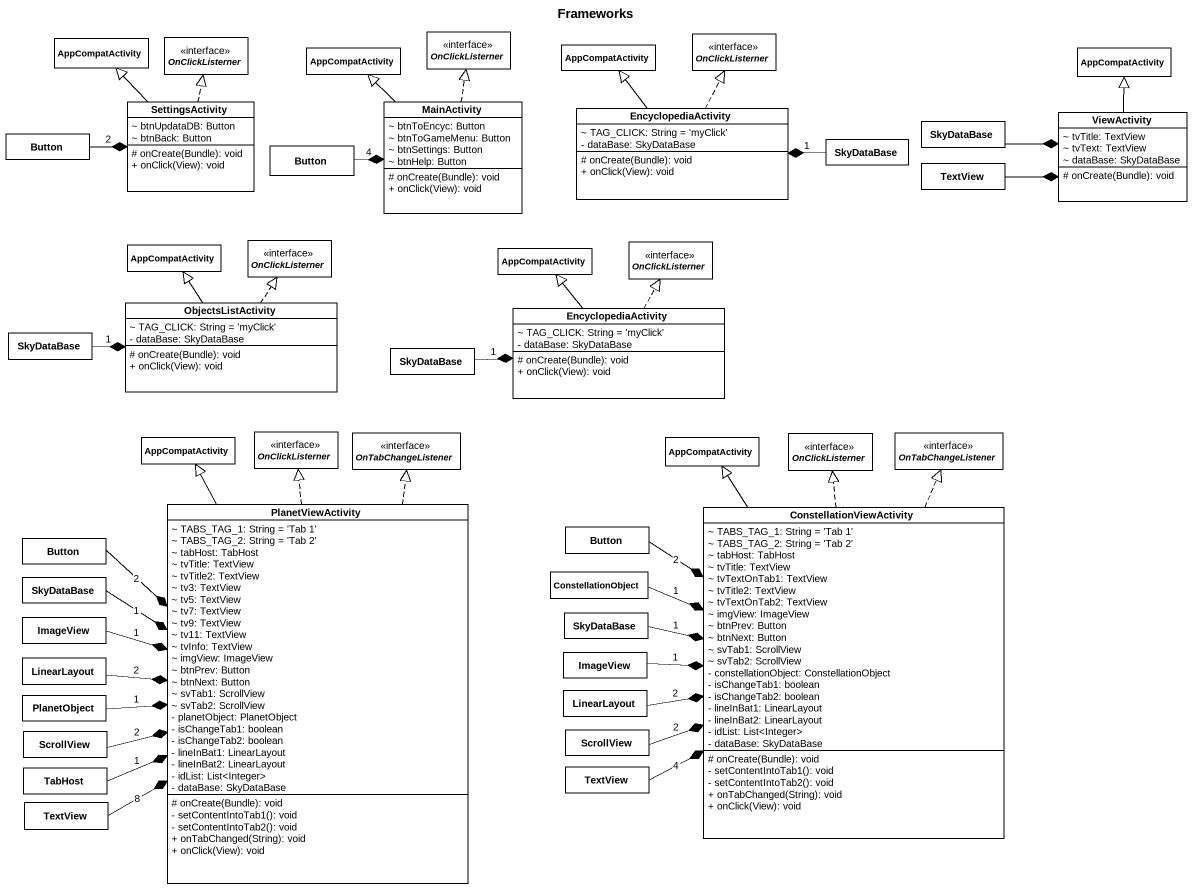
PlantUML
@startuml
title Frameworks
hide circle
hide empty members
skinparam classAttributeIconSize 0
interface OnClickListerner
interface "OnClickListerner" as OnClickListerner_2
class AppCompatActivity
interface "OnClickListerner" as OnClickListerner_3
class "AppCompatActivity" as AppCompatActivity_2
class "AppCompatActivity" as AppCompatActivity_3
class "AppCompatActivity" as AppCompatActivity_4
class SettingsActivity {
  ~ btnUpdataDB: Button
  ~ btnBack: Button
  # onCreate(Bundle): void
  + onClick(View): void
}
class MainActivity {
  ~ btnToEncyc: Button
  ~ btnToGameMenu: Button
  ~ btnSettings: Button
  ~ btnHelp: Button
  # onCreate(Bundle): void
  + onClick(View): void
}
class EncyclopediaActivity {
  ~ TAG_CLICK: String = 'myClick'
  - dataBase: SkyDataBase
  # onCreate(Bundle): void
  + onClick(View): void
}
class ViewActivity {
  ~ tvTitle: TextView
  ~ tvText: TextView
  ~ dataBase: SkyDataBase
  # onCreate(Bundle): void
}
class Button
class "Button" as Button_2
class SkyDataBase
class "SkyDataBase" as SkyDataBase_2
class TextView
class "AppCompatActivity" as AppCompatActivity_5
interface "OnClickListerner" as OnClickListerner_4
interface "OnClickListerner" as OnClickListerner_5
class "AppCompatActivity" as AppCompatActivity_6
class ObjectsListActivity {
  ~ TAG_CLICK: String = 'myClick'
  - dataBase: SkyDataBase
  # onCreate(Bundle): void
  + onClick(View): void
}
class "EncyclopediaActivity" as EncyclopediaActivity_2 {
  ~ TAG_CLICK: String = 'myClick'
  - dataBase: SkyDataBase
  # onCreate(Bundle): void
  + onClick(View): void
}
class "SkyDataBase" as SkyDataBase_3
class "SkyDataBase" as SkyDataBase_4
class "AppCompatActivity" as AppCompatActivity_7
interface "OnClickListerner" as OnClickListerner_6
interface OnTabChangeListener
class "AppCompatActivity" as AppCompatActivity_8
interface "OnClickListerner" as OnClickListerner_7
interface "OnTabChangeListener" as OnTabChangeListener_2
class "Button" as Button_3
class PlanetViewActivity {
  ~ TABS_TAG_1: String = 'Tab 1'
  ~ TABS_TAG_2: String = 'Tab 2'
  ~ tabHost: TabHost
  ~ tvTitle: TextView
  ~ tvTitle2: TextView
  ~ tv3: TextView
  ~ tv5: TextView
  ~ tv7: TextView
  ~ tv9: TextView
  ~ tv11: TextView
  ~ tvInfo: TextView
  ~ imgView: ImageView
  ~ btnPrev: Button
  ~ btnNext: Button
  ~ svTab1: ScrollView
  ~ svTab2: ScrollView
  - planetObject: PlanetObject
  - isChangeTab1: boolean
  - isChangeTab2: boolean
  - lineInBat1: LinearLayout
  - lineInBat2: LinearLayout
  - idList: List<Integer>
  - dataBase: SkyDataBase
  # onCreate(Bundle): void
  - setContentIntoTab1(): void
  - setContentIntoTab2(): void
  + onTabChanged(String): void
  + onClick(View): void
}
class "Button" as Button_4
class ConstellationViewActivity {
  ~ TABS_TAG_1: String = 'Tab 1'
  ~ TABS_TAG_2: String = 'Tab 2'
  ~ tabHost: TabHost
  ~ tvTitle: TextView
  ~ tvTextOnTab1: TextView
  ~ tvTitle2: TextView
  ~ tvTextOnTab2: TextView
  ~ imgView: ImageView
  ~ btnPrev: Button
  ~ btnNext: Button
  ~ svTab1: ScrollView
  ~ svTab2: ScrollView
  - constellationObject: ConstellationObject
  - isChangeTab1: boolean
  - isChangeTab2: boolean
  - lineInBat1: LinearLayout
  - lineInBat2: LinearLayout
  - idList: List<Integer>
  - dataBase: SkyDataBase
  # onCreate(Bundle): void
  - setContentIntoTab1(): void
  - setContentIntoTab2(): void
  + onTabChanged(String): void
  + onClick(View): void
}
class "SkyDataBase" as SkyDataBase_5
class ConstellationObject
class ImageView
class "SkyDataBase" as SkyDataBase_6
class LinearLayout
class "ImageView" as ImageView_2
class PlanetObject
class "LinearLayout" as LinearLayout_2
class ScrollView
class "ScrollView" as ScrollView_2
class TabHost
class "TextView" as TextView_2
class "TextView" as TextView_3
SettingsActivity -up-|> AppCompatActivity
SettingsActivity .up.|> OnClickListerner_3
MainActivity .up.|> OnClickListerner
MainActivity -up-|> AppCompatActivity_2
EncyclopediaActivity .up.|> OnClickListerner_2
EncyclopediaActivity -up-|> AppCompatActivity_3
ViewActivity -up-|> AppCompatActivity_4
Button -right-* SettingsActivity : 2
Button_2 -right-* MainActivity : 4
SkyDataBase -left-* EncyclopediaActivity : 1
SkyDataBase_2 -right-* ViewActivity
TextView -right-* ViewActivity
ObjectsListActivity -up-|> AppCompatActivity_5
ObjectsListActivity .up.|> OnClickListerner_4
EncyclopediaActivity_2 .up.|> OnClickListerner_5
EncyclopediaActivity_2 -up-|> AppCompatActivity_6
SkyDataBase_3 -right-* ObjectsListActivity : 1
SkyDataBase_4 -right-* EncyclopediaActivity_2 : 1
Button_3 -right-* PlanetViewActivity : 2
PlanetViewActivity -up-|> AppCompatActivity_7
PlanetViewActivity .up.|> OnClickListerner_6
PlanetViewActivity .up.|> OnTabChangeListener
Button_4 -right-* ConstellationViewActivity : 2
ConstellationViewActivity -up-|> AppCompatActivity_8
ConstellationViewActivity .up.|> OnClickListerner_7
ConstellationViewActivity .up.|> OnTabChangeListener_2
SkyDataBase_5 -right-* PlanetViewActivity : 1
ConstellationObject -right-* ConstellationViewActivity : 1
ImageView -right-* PlanetViewActivity : 1
SkyDataBase_6 -right-* ConstellationViewActivity : 1
LinearLayout -right-* PlanetViewActivity : 2
ImageView_2 -right-* ConstellationViewActivity : 1
PlanetObject -right-* PlanetViewActivity : 1
LinearLayout_2 -right-* ConstellationViewActivity : 2
ScrollView -right-* PlanetViewActivity : 2
ScrollView_2 -right-* ConstellationViewActivity : 2
TabHost -right-* PlanetViewActivity : 1
TextView_2 -right-* ConstellationViewActivity : 4
TextView_3 -right-* PlanetViewActivity : 8
@enduml
